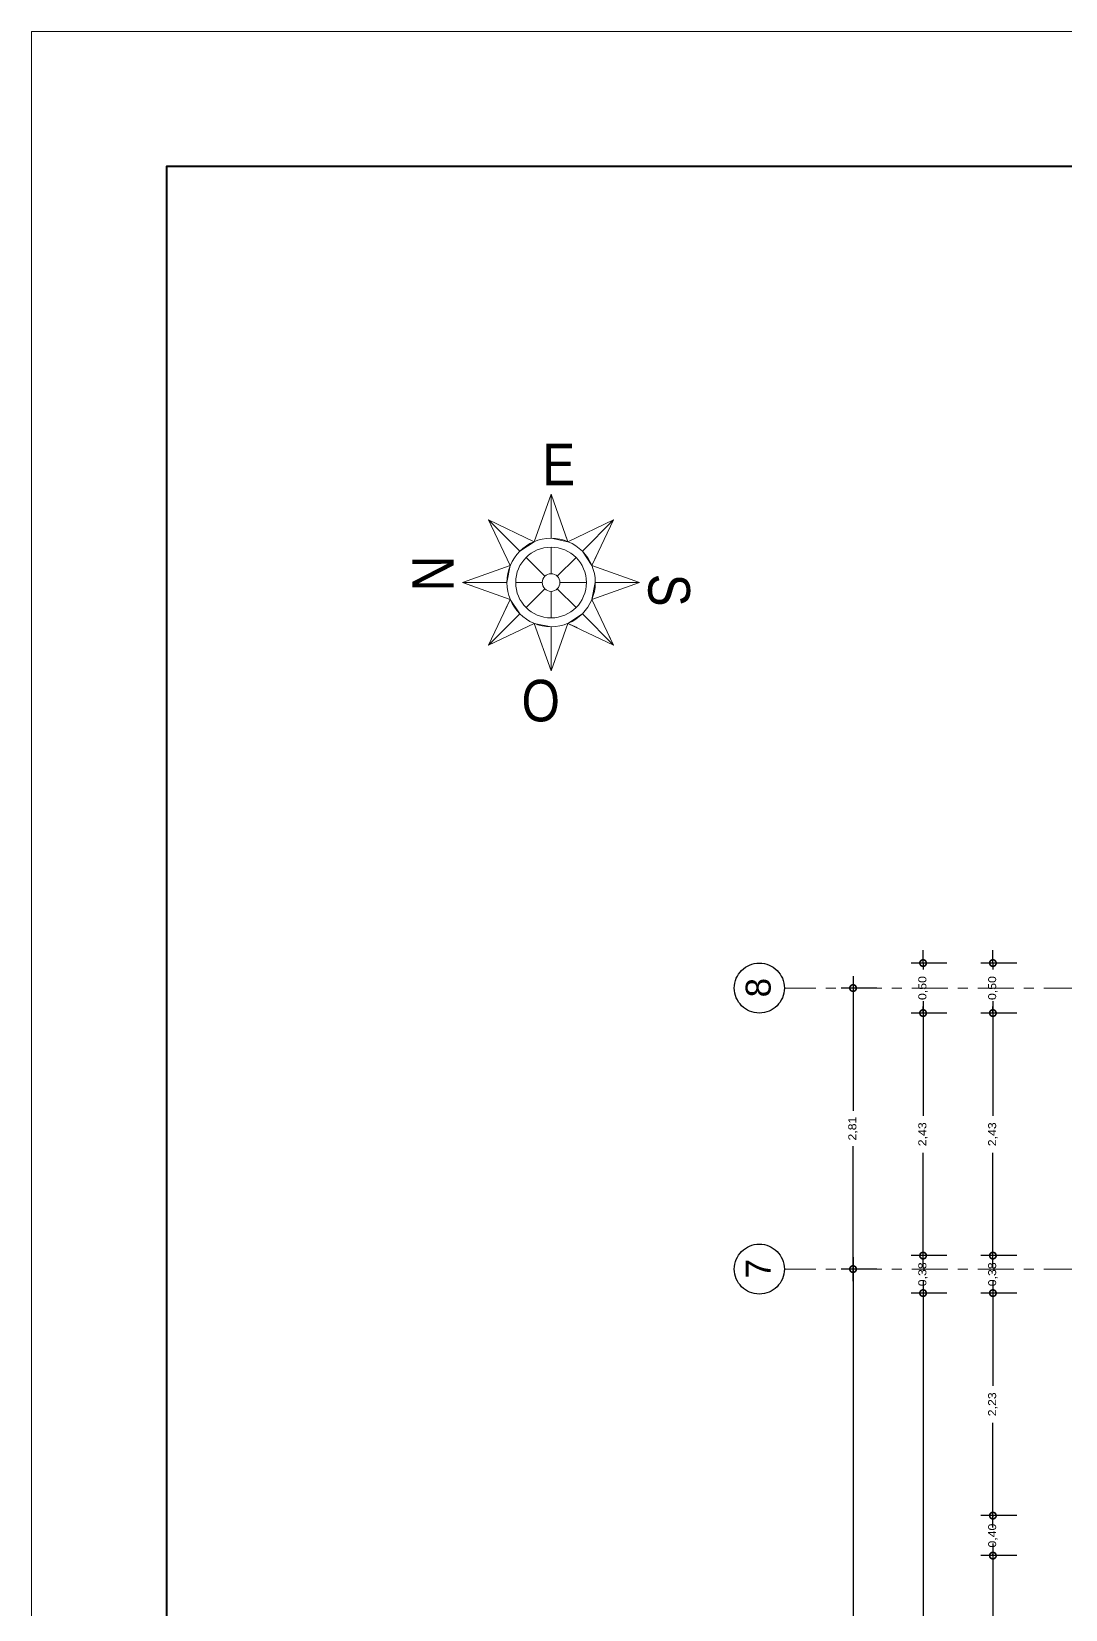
# Model space of a CAD drawing. Header units: millimetres. Extents: x -1459 to -1413, y -119 to 301.
# Drawn here: x -1459.03 to -1448.69, y 0.94 to 16.71 of the extents above; entities that cross this region are included whole.
import ezdxf

# ---------------------------------------------------------------- set-up
doc = ezdxf.new("R2010")
doc.units = ezdxf.units.MM
doc.linetypes.add('ACAD_ISO10W100', pattern=[18, 12, -3, 0, -3])
doc.linetypes.add('PTS_EXT', pattern=[999999, 0, -999999])
doc.layers.get('0').update_dxf_attribs({"lineweight": 0})
doc.layers.get('Defpoints').update_dxf_attribs({"lineweight": 5})
for name, color, linetype, lineweight in [('COTAS', 190, 'Continuous', 9), ('EJES', 2, 'ACAD_ISO10W100', 13), ('ROTULO', 7, 'Continuous', 5)]:
    doc.layers.add(name, color=color, linetype=linetype, lineweight=lineweight)
doc.styles.add('ARIAL DERECHO', font='arial.ttf', dxfattribs={"width": 1.1})
doc.styles.add('arial normal', font='arial.ttf', dxfattribs={"height": 0.25})
doc.styles.get("Standard").update_dxf_attribs({"font": 'arial.ttf'})
doc.dimstyles.new('COTAS 50 OK', dxfattribs={"dimtxt": 0.08, "dimasz": 0.13, "dimexe": 0.12, "dimexo": 0.2, "dimgap": 0.07, "dimtad": 0, "dimtih": 1, "dimtoh": 1, "dimzin": 0, "dimtxsty": 'ARIAL DERECHO', "dimblk": 'DOTSMALL', "dimcen": 0.15, "dimdle": 0.12, "dimadec": 0, "dimazin": 0, "dimtfac": 1, "dimtmove": 1, "dimatfit": 3, "dimfxl": 1, "dimtzin": 0, "dimarcsym": 0})

# ---------------------------------------------------------------- blocks, each defined once
blk = doc.blocks.new('_DotSmall')
at = {"color": 0, "linetype": 'ByBlock', "const_width": 0.5}
blk.add_lwpolyline([(-0.0625, 0, 1), (0.0625, 0, 1)], format="xyb", close=True, dxfattribs=at)
blk = doc.blocks.new('*D264')
at = {"layer": 'COTAS', "color": 0, "lineweight": -2}
for p, q in [((-1449.418, 4.475), (-1449.418, 4.605)), ((-1449.178, 4.475), (-1449.538, 4.475)), ((-1449.418, 4.475), (-1449.418, 4.472)), ((-1449.418, 4.1), (-1449.418, 4.104)), ((-1449.178, 4.1), (-1449.538, 4.1)), ((-1449.418, 4.1), (-1449.418, 3.97))]:
    blk.add_line(p, q, dxfattribs=at)
at = {"layer": 'Defpoints', "color": 0}
for p in [(-1448.978, 4.475), (-1449.418, 4.1), (-1448.978, 4.1)]:
    blk.add_point(p, dxfattribs=at)
at = {"layer": 'COTAS', "color": 0, "lineweight": -2, "xscale": 0.13, "yscale": 0.13, "zscale": 0.13}
for p, rotation in [((-1449.418, 4.475), 270), ((-1449.418, 4.1), 90)]:
    blk.add_blockref('_DotSmall', p, dxfattribs=dict(at, rotation=rotation))
at = {"layer": 'COTAS', "color": 0, "insert": (-1449.418, 4.288), "char_height": 0.08, "attachment_point": 5, "rotation": 90, "style": 'ARIAL DERECHO'}
blk.add_mtext('0,38', dxfattribs=at)
blk = doc.blocks.new('*D265')
at = {"layer": 'COTAS', "color": 0, "lineweight": -2}
for p, q in [((-1449.418, 7.4), (-1449.418, 7.53)), ((-1449.178, 7.4), (-1449.538, 7.4)), ((-1449.418, 7.4), (-1449.418, 7.335)), ((-1449.418, 6.9), (-1449.418, 6.966)), ((-1449.178, 6.9), (-1449.538, 6.9)), ((-1449.418, 6.9), (-1449.418, 6.77))]:
    blk.add_line(p, q, dxfattribs=at)
at = {"layer": 'Defpoints', "color": 0}
for p in [(-1448.978, 7.4), (-1449.418, 6.9), (-1448.978, 6.9)]:
    blk.add_point(p, dxfattribs=at)
at = {"layer": 'COTAS', "color": 0, "lineweight": -2, "xscale": 0.13, "yscale": 0.13, "zscale": 0.13}
for p, rotation in [((-1449.418, 7.4), 270), ((-1449.418, 6.9), 90)]:
    blk.add_blockref('_DotSmall', p, dxfattribs=dict(at, rotation=rotation))
at = {"layer": 'COTAS', "color": 0, "insert": (-1449.418, 7.15), "char_height": 0.08, "attachment_point": 5, "rotation": 90, "style": 'ARIAL DERECHO'}
blk.add_mtext('0,50', dxfattribs=at)
blk = doc.blocks.new('*D266')
at = {"layer": 'COTAS', "color": 0, "lineweight": -2}
for p, q in [((-1449.418, 7.02), (-1449.418, 5.873)), ((-1449.178, 6.9), (-1449.538, 6.9)), ((-1449.418, 4.355), (-1449.418, 5.503)), ((-1449.178, 4.475), (-1449.538, 4.475))]:
    blk.add_line(p, q, dxfattribs=at)
at = {"layer": 'Defpoints', "color": 0}
for p in [(-1448.978, 6.9), (-1449.418, 4.475), (-1448.978, 4.475)]:
    blk.add_point(p, dxfattribs=at)
at = {"layer": 'COTAS', "color": 0, "lineweight": -2, "xscale": 0.13, "yscale": 0.13, "zscale": 0.13}
for p, rotation in [((-1449.418, 6.9), 90), ((-1449.418, 4.475), 270)]:
    blk.add_blockref('_DotSmall', p, dxfattribs=dict(at, rotation=rotation))
at = {"layer": 'COTAS', "color": 0, "insert": (-1449.418, 5.688), "char_height": 0.08, "attachment_point": 5, "rotation": 90, "style": 'ARIAL DERECHO'}
blk.add_mtext('2,43', dxfattribs=at)
blk = doc.blocks.new('*D267')
at = {"layer": 'COTAS', "color": 0, "lineweight": -2}
for p, q in [((-1450.116, 7.4), (-1450.116, 7.53)), ((-1449.878, 7.4), (-1450.236, 7.4)), ((-1450.116, 7.4), (-1450.116, 7.335)), ((-1450.116, 6.9), (-1450.116, 6.966)), ((-1449.878, 6.9), (-1450.236, 6.9)), ((-1450.116, 6.9), (-1450.116, 6.77))]:
    blk.add_line(p, q, dxfattribs=at)
at = {"layer": 'Defpoints', "color": 0}
for p in [(-1449.678, 7.4), (-1450.116, 6.9), (-1449.678, 6.9)]:
    blk.add_point(p, dxfattribs=at)
at = {"layer": 'COTAS', "color": 0, "lineweight": -2, "xscale": 0.13, "yscale": 0.13, "zscale": 0.13}
for p, rotation in [((-1450.116, 7.4), 270), ((-1450.116, 6.9), 90)]:
    blk.add_blockref('_DotSmall', p, dxfattribs=dict(at, rotation=rotation))
at = {"layer": 'COTAS', "color": 0, "insert": (-1450.116, 7.15), "char_height": 0.08, "attachment_point": 5, "rotation": 90, "style": 'ARIAL DERECHO'}
blk.add_mtext('0,50', dxfattribs=at)
blk = doc.blocks.new('*D268')
at = {"layer": 'COTAS', "color": 0, "lineweight": -2}
for p, q in [((-1450.116, 4.475), (-1450.116, 4.605)), ((-1449.878, 4.475), (-1450.236, 4.475)), ((-1450.116, 4.475), (-1450.116, 4.472)), ((-1450.116, 4.1), (-1450.116, 4.104)), ((-1449.878, 4.1), (-1450.236, 4.1)), ((-1450.116, 4.1), (-1450.116, 3.97))]:
    blk.add_line(p, q, dxfattribs=at)
at = {"layer": 'Defpoints', "color": 0}
for p in [(-1449.678, 4.475), (-1450.116, 4.1), (-1449.678, 4.1)]:
    blk.add_point(p, dxfattribs=at)
at = {"layer": 'COTAS', "color": 0, "lineweight": -2, "xscale": 0.13, "yscale": 0.13, "zscale": 0.13}
for p, rotation in [((-1450.116, 4.475), 270), ((-1450.116, 4.1), 90)]:
    blk.add_blockref('_DotSmall', p, dxfattribs=dict(at, rotation=rotation))
at = {"layer": 'COTAS', "color": 0, "insert": (-1450.116, 4.288), "char_height": 0.08, "attachment_point": 5, "rotation": 90, "style": 'ARIAL DERECHO'}
blk.add_mtext('0,38', dxfattribs=at)
blk = doc.blocks.new('*D272')
at = {"layer": 'COTAS', "color": 0, "lineweight": -2}
for p, q in [((-1450.116, 4.22), (-1450.116, -0.078)), ((-1449.878, 4.1), (-1450.236, 4.1)), ((-1450.116, -4.745), (-1450.116, -0.446)), ((-1449.878, -4.625), (-1450.236, -4.625))]:
    blk.add_line(p, q, dxfattribs=at)
at = {"layer": 'Defpoints', "color": 0}
for p in [(-1449.678, 4.1), (-1450.116, -4.625), (-1449.678, -4.625)]:
    blk.add_point(p, dxfattribs=at)
at = {"layer": 'COTAS', "color": 0, "lineweight": -2, "xscale": 0.13, "yscale": 0.13, "zscale": 0.13}
for p, rotation in [((-1450.116, 4.1), 90), ((-1450.116, -4.625), 270)]:
    blk.add_blockref('_DotSmall', p, dxfattribs=dict(at, rotation=rotation))
at = {"layer": 'COTAS', "color": 0, "insert": (-1450.116, -0.262), "char_height": 0.08, "attachment_point": 5, "rotation": 90, "style": 'ARIAL DERECHO'}
blk.add_mtext('8,73', dxfattribs=at)
blk = doc.blocks.new('*D280')
at = {"layer": 'COTAS', "color": 0, "lineweight": -2}
for p, q in [((-1450.116, 7.02), (-1450.116, 5.873)), ((-1449.878, 6.9), (-1450.236, 6.9)), ((-1450.116, 4.355), (-1450.116, 5.503)), ((-1449.878, 4.475), (-1450.236, 4.475))]:
    blk.add_line(p, q, dxfattribs=at)
at = {"layer": 'Defpoints', "color": 0}
for p in [(-1449.678, 6.9), (-1450.116, 4.475), (-1449.678, 4.475)]:
    blk.add_point(p, dxfattribs=at)
at = {"layer": 'COTAS', "color": 0, "lineweight": -2, "xscale": 0.13, "yscale": 0.13, "zscale": 0.13}
for p, rotation in [((-1450.116, 6.9), 90), ((-1450.116, 4.475), 270)]:
    blk.add_blockref('_DotSmall', p, dxfattribs=dict(at, rotation=rotation))
at = {"layer": 'COTAS', "color": 0, "insert": (-1450.116, 5.688), "char_height": 0.08, "attachment_point": 5, "rotation": 90, "style": 'ARIAL DERECHO'}
blk.add_mtext('2,43', dxfattribs=at)
blk = doc.blocks.new('*D350')
at = {"layer": 'COTAS', "color": 0, "lineweight": -2}
for p, q in [((-1450.816, 4.46), (-1450.816, 0.004)), ((-1450.578, 4.34), (-1450.936, 4.34)), ((-1450.816, -4.82), (-1450.816, -0.364)), ((-1450.578, -4.7), (-1450.936, -4.7))]:
    blk.add_line(p, q, dxfattribs=at)
at = {"layer": 'Defpoints', "color": 0}
for p in [(-1450.378, 4.34), (-1450.816, -4.7), (-1450.378, -4.7)]:
    blk.add_point(p, dxfattribs=at)
at = {"layer": 'COTAS', "color": 0, "lineweight": -2, "xscale": 0.13, "yscale": 0.13, "zscale": 0.13}
for p, rotation in [((-1450.816, 4.34), 90), ((-1450.816, -4.7), 270)]:
    blk.add_blockref('_DotSmall', p, dxfattribs=dict(at, rotation=rotation))
at = {"layer": 'COTAS', "color": 0, "insert": (-1450.816, -0.18), "char_height": 0.08, "attachment_point": 5, "rotation": 90, "style": 'ARIAL DERECHO'}
blk.add_mtext('9,04', dxfattribs=at)
blk = doc.blocks.new('*D351')
at = {"layer": 'COTAS', "color": 0, "lineweight": -2}
for p, q in [((-1450.816, 7.27), (-1450.816, 5.922)), ((-1450.578, 7.15), (-1450.936, 7.15)), ((-1450.816, 4.22), (-1450.816, 5.569)), ((-1450.578, 4.34), (-1450.936, 4.34))]:
    blk.add_line(p, q, dxfattribs=at)
at = {"layer": 'Defpoints', "color": 0}
for p in [(-1450.378, 7.15), (-1450.816, 4.34), (-1450.378, 4.34)]:
    blk.add_point(p, dxfattribs=at)
at = {"layer": 'COTAS', "color": 0, "lineweight": -2, "xscale": 0.13, "yscale": 0.13, "zscale": 0.13}
for p, rotation in [((-1450.816, 7.15), 90), ((-1450.816, 4.34), 270)]:
    blk.add_blockref('_DotSmall', p, dxfattribs=dict(at, rotation=rotation))
at = {"layer": 'COTAS', "color": 0, "insert": (-1450.816, 5.745), "char_height": 0.08, "attachment_point": 5, "rotation": 90, "style": 'ARIAL DERECHO'}
blk.add_mtext('2,81', dxfattribs=at)
blk = doc.blocks.new('*D525')
at = {"layer": 'COTAS', "color": 0, "lineweight": -2}
for p, q in [((-1449.418, 1.875), (-1449.418, 2.005)), ((-1449.178, 1.875), (-1449.538, 1.875)), ((-1449.418, 1.875), (-1449.418, 1.86)), ((-1449.178, 1.475), (-1449.538, 1.475)), ((-1449.418, 1.475), (-1449.418, 1.491)), ((-1449.418, 1.475), (-1449.418, 1.345))]:
    blk.add_line(p, q, dxfattribs=at)
at = {"layer": 'Defpoints', "color": 0}
for p in [(-1449.418, 1.875), (-1448.978, 1.875), (-1448.978, 1.475)]:
    blk.add_point(p, dxfattribs=at)
at = {"layer": 'COTAS', "color": 0, "lineweight": -2, "xscale": 0.13, "yscale": 0.13, "zscale": 0.13}
for p, rotation in [((-1449.418, 1.875), 270), ((-1449.418, 1.475), 90)]:
    blk.add_blockref('_DotSmall', p, dxfattribs=dict(at, rotation=rotation))
at = {"layer": 'COTAS', "color": 0, "insert": (-1449.418, 1.675), "char_height": 0.08, "attachment_point": 5, "rotation": 90, "style": 'ARIAL DERECHO'}
blk.add_mtext('0,40', dxfattribs=at)
blk = doc.blocks.new('*D526')
at = {"layer": 'COTAS', "color": 0, "lineweight": -2}
for p, q in [((-1449.418, 1.595), (-1449.418, 0.495)), ((-1449.178, 1.475), (-1449.538, 1.475)), ((-1449.418, -0.975), (-1449.418, 0.125)), ((-1449.178, -0.855), (-1449.538, -0.855))]:
    blk.add_line(p, q, dxfattribs=at)
at = {"layer": 'Defpoints', "color": 0}
for p in [(-1449.418, 1.475), (-1448.978, 1.475), (-1448.978, -0.855)]:
    blk.add_point(p, dxfattribs=at)
at = {"layer": 'COTAS', "color": 0, "lineweight": -2, "xscale": 0.13, "yscale": 0.13, "zscale": 0.13}
for p, rotation in [((-1449.418, 1.475), 90), ((-1449.418, -0.855), 270)]:
    blk.add_blockref('_DotSmall', p, dxfattribs=dict(at, rotation=rotation))
at = {"layer": 'COTAS', "color": 0, "insert": (-1449.418, 0.31), "char_height": 0.08, "attachment_point": 5, "rotation": 90, "style": 'ARIAL DERECHO'}
blk.add_mtext('2,33', dxfattribs=at)
blk = doc.blocks.new('*D527')
at = {"layer": 'COTAS', "color": 0, "lineweight": -2}
for p, q in [((-1449.418, 4.22), (-1449.418, 3.173)), ((-1449.178, 4.1), (-1449.538, 4.1)), ((-1449.418, 1.755), (-1449.418, 2.803)), ((-1449.178, 1.875), (-1449.538, 1.875))]:
    blk.add_line(p, q, dxfattribs=at)
at = {"layer": 'Defpoints', "color": 0}
for p in [(-1448.978, 4.1), (-1449.418, 1.875), (-1448.978, 1.875)]:
    blk.add_point(p, dxfattribs=at)
at = {"layer": 'COTAS', "color": 0, "lineweight": -2, "xscale": 0.13, "yscale": 0.13, "zscale": 0.13}
for p, rotation in [((-1449.418, 4.1), 90), ((-1449.418, 1.875), 270)]:
    blk.add_blockref('_DotSmall', p, dxfattribs=dict(at, rotation=rotation))
at = {"layer": 'COTAS', "color": 0, "insert": (-1449.418, 2.988), "char_height": 0.08, "attachment_point": 5, "rotation": 90, "style": 'ARIAL DERECHO'}
blk.add_mtext('2,23', dxfattribs=at)
blk = doc.blocks.new('NORT')
at = {"linetype": 'Continuous'}
for p, q in [((523.617, 49.617), (523.747, 49.983)), ((523.433, 49.433), (523.266, 49.784)), ((523.877, 49.617), (524.228, 49.784)), ((523.747, 49.371), (523.747, 49.575)), ((523.699, 49.351), (523.555, 49.495)), ((523.795, 49.351), (523.94, 49.495)), ((524.061, 49.433), (524.427, 49.303)), ((523.433, 49.173), (523.067, 49.303)), ((523.679, 49.303), (523.475, 49.303)), ((523.815, 49.303), (524.019, 49.303)), ((523.699, 49.255), (523.555, 49.11)), ((523.747, 49.235), (523.747, 49.031)), ((523.94, 49.11), (523.795, 49.255)), ((524.061, 49.173), (524.228, 48.822)), ((523.617, 48.989), (523.266, 48.822)), ((523.877, 48.989), (523.747, 48.623))]:
    blk.add_line(p, q, dxfattribs=at)
at = {"linetype": 'PTS_EXT'}
blk.add_lwpolyline([(523.747, 49.983), (523.617, 49.617), (523.266, 49.784), (523.433, 49.433), (523.067, 49.303), (523.433, 49.173), (523.266, 48.822), (523.617, 48.989), (523.747, 48.623), (523.877, 48.989), (524.228, 48.822), (524.061, 49.173), (524.427, 49.303), (524.061, 49.433), (524.228, 49.784), (523.877, 49.617)], close=True, dxfattribs=at)
at = {"linetype": 'Continuous'}
for points in [[(523.747, 49.983), (523.747, 49.643), (523.877, 49.617), (523.747, 49.983)], [(523.266, 49.784), (523.507, 49.543), (523.617, 49.617), (523.266, 49.784)], [(524.228, 49.784), (523.988, 49.543), (524.061, 49.433), (524.228, 49.784)], [(523.067, 49.303), (523.407, 49.303), (523.433, 49.433), (523.067, 49.303)], [(524.427, 49.303), (524.087, 49.303), (524.061, 49.173), (524.427, 49.303)], [(523.266, 48.822), (523.507, 49.062), (523.433, 49.173), (523.266, 48.822)], [(524.228, 48.822), (523.988, 49.062), (523.877, 48.989), (524.228, 48.822)], [(523.747, 48.623), (523.747, 48.963), (523.617, 48.989), (523.747, 48.623)]]:
    blk.add_lwpolyline(points, close=True, dxfattribs=at)
for radius in [0.34, 0.272, 0.068]:
    blk.add_circle((523.747, 49.303), radius, dxfattribs=at)
at = {"linetype": 'Continuous', "width": 0.85}
for s, rotation, p in [('N', 0, (523.679, 50.051)), ('O', 90, (522.999, 49.235)), ('E', 270, (524.495, 49.371)), ('S', 180, (523.815, 48.555))]:
    blk.add_text(s, height=0.32, rotation=rotation, dxfattribs=at).set_placement(p)

msp = doc.modelspace()

# ---------------------------------------------------------------- linework, layer by layer
at = {"layer": 'EJES', "ltscale": 0.03}
for p, q in [((-1427.428, 7.15), (-1451.503, 7.15)), ((-1427.428, 4.34), (-1451.503, 4.34))]:
    msp.add_line(p, q, dxfattribs=at)
at = {"layer": 'EJES', "lineweight": 30}
for centre in [(-1451.753, 7.15), (-1451.753, 4.34)]:
    msp.add_circle(centre, 0.25, dxfattribs=at)
at = {"layer": 'ROTULO'}
msp.add_lwpolyline([(-1413.278, -47.786), (-1413.278, 16.714), (-1459.028, 16.714), (-1459.028, -47.786)], close=True, dxfattribs=at)
at = {"layer": 'ROTULO', "lineweight": 40}
msp.add_lwpolyline([(-1414.628, -46.436), (-1414.628, 15.364), (-1457.678, 15.364), (-1457.678, -46.436)], close=True, dxfattribs=at)

# ---------------------------------------------------------------- block references
at = {"layer": 'ROTULO', "xscale": 1.3, "yscale": 1.3, "zscale": 1.3, "rotation": 90}
msp.add_blockref('NORT', (-1389.741, -669.666), dxfattribs=at)

# ---------------------------------------------------------------- texts
at = {"layer": 'EJES', "linetype": 'Continuous', "char_height": 0.25, "width": 0.309, "attachment_point": 5, "rotation": 90, "style": 'arial normal'}
for s, insert in [('8', (-1451.763, 7.154)), ('7', (-1451.763, 4.344))]:
    msp.add_mtext(s, dxfattribs=dict(at, insert=insert))

# ---------------------------------------------------------------- dimensions: what is measured, and where the dimension line sits
at = {"layer": 'COTAS'}
for base, p1, p2, picture, middle in [((-1450.116, 6.9), (-1449.678, 7.4), (-1449.678, 6.9), '*D267', (-1450.116, 7.15)), ((-1449.418, 6.9), (-1448.978, 7.4), (-1448.978, 6.9), '*D265', (-1449.418, 7.15)), ((-1450.816, 4.34), (-1450.378, 7.15), (-1450.378, 4.34), '*D351', (-1450.816, 5.745)), ((-1450.115920597, 4.475479446), (-1449.678038982, 6.900479446), (-1449.678038982, 4.475479446), '*D280', (-1450.115920597, 5.687979446)), ((-1449.417537977, 4.475479446), (-1448.978038982, 6.900479446), (-1448.978038982, 4.475479446), '*D266', (-1449.417537977, 5.687979446)), ((-1450.115920597, 4.100479446), (-1449.678038982, 4.475479446), (-1449.678038982, 4.100479446), '*D268', (-1450.115920597, 4.287979446)), ((-1449.417537977, 4.100479446), (-1448.978038982, 4.475479446), (-1448.978038982, 4.100479446), '*D264', (-1449.417537977, 4.287979446)), ((-1450.816, -4.7), (-1450.378, 4.34), (-1450.378, -4.7), '*D350', (-1450.816, -0.18)), ((-1450.115920597, -4.624520554), (-1449.678038982, 4.100479446), (-1449.678038982, -4.624520554), '*D272', (-1450.115920597, -0.262020554)), ((-1449.4175, 1.8754), (-1448.978, 4.1005), (-1448.978, 1.8754), '*D527', (-1449.4175, 2.9879)), ((-1449.418, 1.875), (-1448.978, 1.475), (-1448.978, 1.875), '*D525', (-1449.418, 1.675)), ((-1449.418, 1.475), (-1448.978, -0.855), (-1448.978, 1.475), '*D526', (-1449.418, 0.31))]:
    dim = msp.add_linear_dim(base=base, p1=p1, p2=p2, angle=90, dimstyle='COTAS 50 OK', dxfattribs=at)
    dim.commit()
    dim.dimension.update_dxf_attribs({"geometry": picture, "text_midpoint": middle})

doc.saveas('drawing.dxf')
